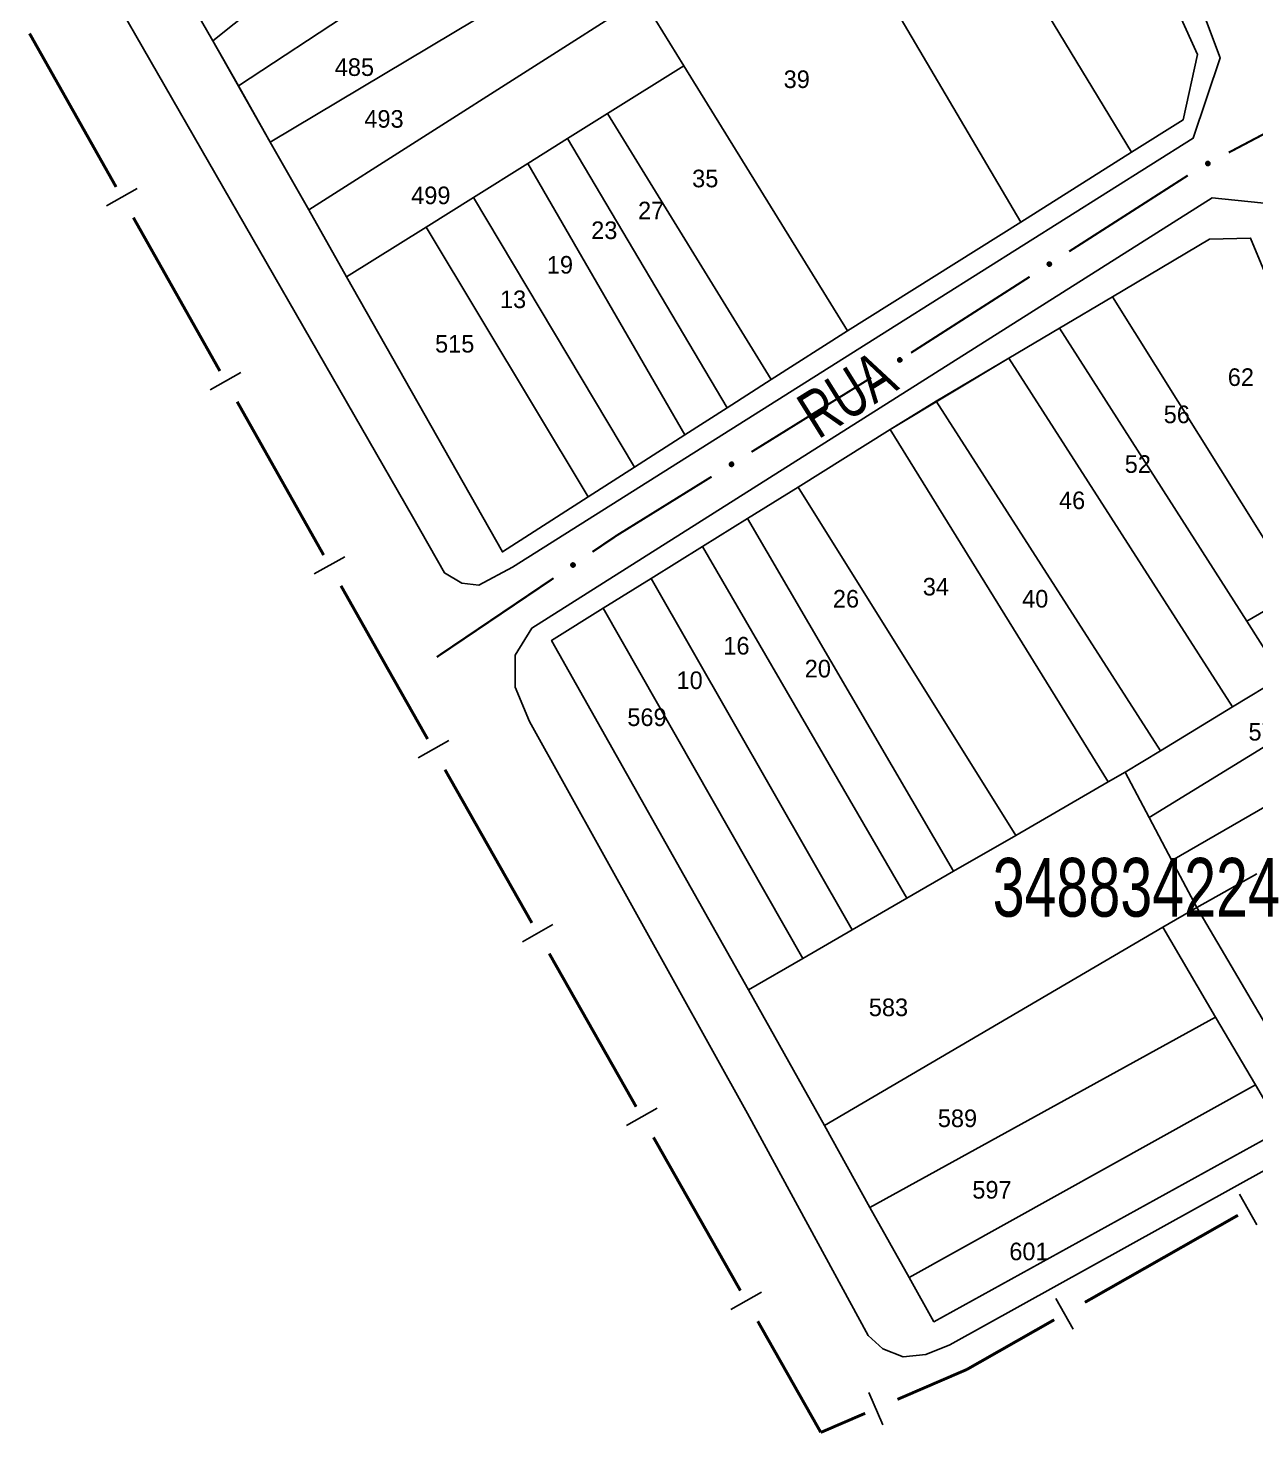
# Model space of a CAD drawing. Extents: x 200123 to 201542, y 4839549 to 4841240.
# Drawn here: x 200657 to 200761.6, y 4839548.8 to 4839668.5 of the extents above; entities that cross this region are included whole.
import ezdxf
from ezdxf.enums import TextEntityAlignment as Align

# ---------------------------------------------------------------- set-up
doc = ezdxf.new("R2010")
doc.units = 0
doc.header["$LTSCALE"] = 1.5
doc.header["$MEASUREMENT"] = 0
for name, color, linetype in [('CD_MALHA_LOTES', 7, 'CONTINUOUS'), ('CD_TXT_QUADRA', 2, 'CONTINUOUS'), ('LM-LIM-SETORES-BAIRROS', 250, 'CONTINUOUS'), ('RU-QUADRA', 210, 'CONTINUOUS'), ('SV-EIXO-RUA-PAV', 20, 'CONTINUOUS'), ('SV-RUA-PAVIM', 7, 'CONTINUOUS'), ('SV-TXT-RUA-PAV', 7, 'CONTINUOUS'), ('Th_NmrPort', 1, 'CONTINUOUS')]:
    doc.layers.add(name, color=color, linetype=linetype)
doc.styles.add('ARIAL', font='ARIAL.SHX')

msp = doc.modelspace()

# ---------------------------------------------------------------- linework, layer by layer
at = {"layer": 'CD_MALHA_LOTES', "linetype": 'Continuous', "flags": 128}
for points in [[(200742.04, 4839698.5), (200756.67, 4839666.25), (200755.43, 4839660.68), (200751.05, 4839657.93)], [(200672.79, 4839667.43), (200666.35, 4839678.59), (200679.77, 4839693.69)], [(200751.05, 4839657.93), (200731.18, 4839690.65)], [(200741.61, 4839651.99), (200722.06, 4839685.14)], [(200690.39, 4839681.48), (200672.79, 4839667.43)], [(200674.97, 4839663.58), (200694.66, 4839676.57)], [(200677.67, 4839658.8), (200699.01, 4839671.57)], [(200680.95, 4839653.02), (200709.32, 4839671.1)], [(200712.9, 4839665.29), (200709.32, 4839671.1)], [(200674.97, 4839663.58), (200672.79, 4839667.43)], [(200706.39, 4839661.22), (200712.9, 4839665.29)], [(200712.9, 4839665.29), (200726.83, 4839642.71)], [(200677.67, 4839658.8), (200674.97, 4839663.58)], [(200702.99, 4839659.1), (200706.39, 4839661.22)], [(200720.35, 4839638.58), (200706.39, 4839661.22)], [(200680.95, 4839653.02), (200677.67, 4839658.8)], [(200699.6, 4839656.97), (200702.99, 4839659.1)], [(200716.58, 4839636.16), (200702.99, 4839659.1)], [(200751.05, 4839657.93), (200741.61, 4839651.99)], [(200694.98, 4839654.09), (200699.6, 4839656.97)], [(200713, 4839633.86), (200699.6, 4839656.97)], [(200690.94, 4839651.56), (200694.98, 4839654.09)], [(200708.7, 4839631.11), (200694.98, 4839654.09)], [(200684.17, 4839647.33), (200680.95, 4839653.02)], [(200684.17, 4839647.33), (200690.94, 4839651.56)], [(200704.74, 4839628.57), (200690.94, 4839651.56)], [(200741.61, 4839651.99), (200726.83, 4839642.71)], [(200749.42, 4839645.63), (200757.67, 4839650.52), (200761.18, 4839650.62), (200769.91, 4839629.61)], [(200697.44, 4839623.89), (200684.17, 4839647.33)], [(200744.91, 4839642.95), (200749.42, 4839645.63)], [(200762.32, 4839625.04), (200749.42, 4839645.63)], [(200726.83, 4839642.71), (200720.35, 4839638.58)], [(200740.58, 4839640.39), (200744.91, 4839642.95)], [(200760.85, 4839617.99), (200744.91, 4839642.95)], [(200734.41, 4839636.73), (200740.58, 4839640.39)], [(200759.65, 4839610.7), (200740.58, 4839640.39)], [(200720.35, 4839638.58), (200716.58, 4839636.16)], [(200730.47, 4839634.31), (200734.41, 4839636.73)], [(200753.5, 4839606.96), (200734.41, 4839636.73)], [(200716.58, 4839636.16), (200713, 4839633.86)], [(200722.63, 4839629.42), (200730.47, 4839634.31)], [(200749.06, 4839604.3), (200730.47, 4839634.31)], [(200713, 4839633.86), (200708.7, 4839631.11)], [(200708.7, 4839631.11), (200704.74, 4839628.57)], [(200704.74, 4839628.57), (200697.44, 4839623.89)], [(200718.33, 4839626.74), (200722.63, 4839629.42)], [(200741.17, 4839599.74), (200722.63, 4839629.42)], [(200714.5, 4839624.36), (200718.33, 4839626.74)], [(200735.88, 4839596.69), (200718.33, 4839626.74)], [(200710.11, 4839621.63), (200714.5, 4839624.36)], [(200731.91, 4839594.39), (200714.5, 4839624.36)], [(200710.11, 4839621.63), (200706.04, 4839619.1)], [(200727.25, 4839591.7), (200710.11, 4839621.63)], [(200760.85, 4839617.99), (200765.17, 4839620.5)], [(200718.4, 4839586.59), (200701.63, 4839616.35), (200706.04, 4839619.1)], [(200706.04, 4839619.1), (200723.03, 4839589.26)], [(200763.86, 4839613.26), (200760.85, 4839617.99)], [(200752.53, 4839601.28), (200775.95, 4839615.64)], [(200759.65, 4839610.7), (200763.86, 4839613.26)], [(200753.5, 4839606.96), (200759.65, 4839610.7)], [(200754.48, 4839597.62), (200777.9, 4839611.12)], [(200750.49, 4839605.12), (200753.5, 4839606.96)], [(200750.49, 4839605.12), (200749.06, 4839604.3)], [(200752.53, 4839601.28), (200750.49, 4839605.12)], [(200749.06, 4839604.3), (200741.17, 4839599.74)], [(200754.48, 4839597.62), (200752.53, 4839601.28)], [(200735.88, 4839596.69), (200741.17, 4839599.74)], [(200756.6, 4839593.62), (200754.48, 4839597.62)], [(200731.91, 4839594.39), (200735.88, 4839596.69)], [(200756.6, 4839593.62), (200761.71, 4839596.48)], [(200727.25, 4839591.7), (200731.91, 4839594.39)], [(200753.7, 4839591.92), (200756.6, 4839593.62)], [(200766.79, 4839576.3), (200756.6, 4839593.62)], [(200723.03, 4839589.26), (200727.25, 4839591.7)], [(200724.87, 4839575.05), (200753.7, 4839591.92)], [(200758.2, 4839584.27), (200753.7, 4839591.92)], [(200718.4, 4839586.59), (200723.03, 4839589.26)], [(200724.87, 4839575.05), (200718.4, 4839586.59)], [(200728.76, 4839568.07), (200758.2, 4839584.27)], [(200761.6, 4839578.49), (200758.2, 4839584.27)], [(200732.09, 4839562.1), (200761.6, 4839578.49)], [(200763.84, 4839574.67), (200761.6, 4839578.49)], [(200728.76, 4839568.07), (200724.87, 4839575.05)], [(200763.84, 4839574.67), (200734.2, 4839558.32), (200732.09, 4839562.1)], [(200732.09, 4839562.1), (200728.76, 4839568.07)]]:
    msp.add_lwpolyline(points, dxfattribs=at)
at = {"layer": 'LM-LIM-SETORES-BAIRROS', "const_width": 0.25}
for points in [[(200657.16575, 4839668.042588), (200664.53425, 4839654.977167)], [(200666.00795, 4839652.364083), (200673.376449, 4839639.298662)], [(200674.850149, 4839636.685578), (200682.218649, 4839623.620158)], [(200683.692349, 4839621.007074), (200687.622215, 4839614.038849)], [(200687.622215, 4839614.038849), (200687.74, 4839613.83)], [(200687.74, 4839613.83), (200691.075367, 4839607.949865)], [(200692.55551, 4839605.340425), (200699.956224, 4839592.293225)], [(200701.436367, 4839589.683785), (200708.837081, 4839576.636585)], [(200710.317224, 4839574.027145), (200717.717938, 4839560.979945)], [(200747.064266, 4839559.977868), (200760.103207, 4839567.393124)], [(200719.198081, 4839558.370505), (200724.131891, 4839549.672371)], [(200737.01, 4839554.26), (200744.456478, 4839558.494817)], [(200731.10154, 4839551.714233), (200736.611817, 4839554.088436)], [(200736.611817, 4839554.088436), (200737.01, 4839554.26)], [(200724.57, 4839548.9), (200728.346401, 4839550.527131)], [(200724.131891, 4839549.672371), (200724.57, 4839548.9)]]:
    msp.add_lwpolyline(points, dxfattribs=at)
at = {"layer": 'LM-LIM-SETORES-BAIRROS'}
for points in [[(200663.718941, 4839653.369289), (200666.332025, 4839654.842989)], [(200672.561141, 4839637.690784), (200675.174225, 4839639.164484)], [(200681.40334, 4839622.01228), (200684.016424, 4839623.48598)], [(200690.264028, 4839606.33998), (200692.873468, 4839607.820123)], [(200699.144885, 4839590.68334), (200701.754325, 4839592.163483)], [(200708.025742, 4839575.0267), (200710.635182, 4839576.506843)], [(200761.713996, 4839566.58358), (200760.230945, 4839569.191368)], [(200716.906599, 4839559.37006), (200719.516039, 4839560.850203)], [(200746.067266, 4839557.685274), (200744.584215, 4839560.293062)], [(200729.858331, 4839549.545262), (200728.67123, 4839552.300401)]]:
    msp.add_lwpolyline(points, dxfattribs=at)
at = {"layer": 'RU-QUADRA', "linetype": 'Continuous', "flags": 128}
for points in [[(200742.04, 4839698.5), (200756.67, 4839666.25), (200755.43, 4839660.68), (200751.05, 4839657.93), (200741.61, 4839651.99), (200726.83, 4839642.71), (200720.35, 4839638.58), (200716.58, 4839636.16), (200713, 4839633.86), (200708.7, 4839631.11), (200704.74, 4839628.57), (200697.44, 4839623.89), (200684.17, 4839647.33), (200680.95, 4839653.02), (200677.67, 4839658.8), (200672.79, 4839667.43), (200666.35, 4839678.59)], [(200763.84, 4839574.67), (200734.2, 4839558.32), (200732.09, 4839562.1), (200728.76, 4839568.07), (200724.87, 4839575.05), (200718.4, 4839586.59), (200701.63, 4839616.35), (200706.04, 4839619.1), (200710.11, 4839621.63), (200714.5, 4839624.36), (200718.33, 4839626.74), (200722.63, 4839629.42), (200730.47, 4839634.31), (200740.58, 4839640.39), (200744.91, 4839642.95), (200749.42, 4839645.63), (200757.67, 4839650.52), (200761.18, 4839650.62), (200769.91, 4839629.61)]]:
    msp.add_lwpolyline(points, dxfattribs=at)
at = {"layer": 'SV-EIXO-RUA-PAV', "const_width": 0.18}
for points in [[(200759.321313, 4839657.905607), (200767.280526, 4839662.106908)], [(200745.728143, 4839649.481704), (200755.832954, 4839655.95417)], [(200732.255063, 4839640.85175), (200742.359873, 4839647.324215)], [(200718.665037, 4839632.407372), (200728.864248, 4839638.730036)], [(200707.2, 4839625.3), (200715.2653, 4839630.299817)], [(200705.119374, 4839623.894831), (200706.776796, 4839625.014185)], [(200706.776796, 4839625.014185), (200707.2, 4839625.3)], [(200691.86, 4839614.94), (200701.80453, 4839621.656124)]]:
    msp.add_lwpolyline(points, dxfattribs=at)
at = {"layer": 'SV-EIXO-RUA-PAV'}
for points in [[(200757.374148, 4839657.002263), (200757.387924, 4839657.049191), (200757.409361, 4839657.086706), (200757.436246, 4839657.112849), (200757.466027, 4839657.129757), (200757.498443, 4839657.143623), (200757.53421, 4839657.150391), (200757.57557, 4839657.149111), (200757.622742, 4839657.135622), (200757.65973, 4839657.111136), (200757.686771, 4839657.08615), (200757.706189, 4839657.056111), (200757.719131, 4839657.024394), (200757.724934, 4839656.98701), (200757.723227, 4839656.945107), (200757.708515, 4839656.898002), (200757.687247, 4839656.861367), (200757.660579, 4839656.836763), (200757.630256, 4839656.817433), (200757.596992, 4839656.803673), (200757.561844, 4839656.797231), (200757.519658, 4839656.799026), (200757.473358, 4839656.814163), (200757.436577, 4839656.834958), (200757.411605, 4839656.861274), (200757.393246, 4839656.891555), (200757.378943, 4839656.923899), (200757.370642, 4839656.959569), (200757.374148, 4839657.002263)], [(200743.863645, 4839648.418158), (200743.873436, 4839648.466076), (200743.891649, 4839648.505258), (200743.916245, 4839648.533565), (200743.944503, 4839648.552912), (200743.975641, 4839648.569449), (200744.010713, 4839648.579195), (200744.052035, 4839648.58139), (200744.100173, 4839648.571906), (200744.139085, 4839648.550611), (200744.168127, 4839648.527981), (200744.189997, 4839648.499677), (200744.205555, 4839648.469159), (200744.214474, 4839648.432393), (200744.21629, 4839648.390495), (200744.205582, 4839648.342322), (200744.187463, 4839648.304032), (200744.162953, 4839648.277276), (200744.134359, 4839648.255469), (200744.102367, 4839648.238968), (200744.067885, 4839648.229599), (200744.025697, 4839648.227847), (200743.978289, 4839648.239046), (200743.939893, 4839648.256681), (200743.912801, 4839648.280809), (200743.891966, 4839648.309443), (200743.875, 4839648.340473), (200743.863735, 4839648.37532), (200743.863645, 4839648.418158)], [(200731.119637, 4839640.255198), (200731.129427, 4839640.303116), (200731.14764, 4839640.342298), (200731.172237, 4839640.370605), (200731.200494, 4839640.389952), (200731.231632, 4839640.406489), (200731.266705, 4839640.416235), (200731.308027, 4839640.41843), (200731.356165, 4839640.408946), (200731.395076, 4839640.387651), (200731.424119, 4839640.365022), (200731.445989, 4839640.336718), (200731.461547, 4839640.306199), (200731.470466, 4839640.269434), (200731.472281, 4839640.227536), (200731.461574, 4839640.179362), (200731.443455, 4839640.141072), (200731.418945, 4839640.114317), (200731.390351, 4839640.09251), (200731.358359, 4839640.076008), (200731.323876, 4839640.066639), (200731.281688, 4839640.064888), (200731.234281, 4839640.076086), (200731.195885, 4839640.093722), (200731.168792, 4839640.117849), (200731.147957, 4839640.146484), (200731.130991, 4839640.177513), (200731.119726, 4839640.212361), (200731.119637, 4839640.255198)], [(200716.785049, 4839631.371452), (200716.795546, 4839631.419221), (200716.814335, 4839631.458129), (200716.839346, 4839631.48607), (200716.867886, 4839631.504998), (200716.899265, 4839631.521074), (200716.934477, 4839631.530302), (200716.975827, 4839631.531886), (200717.02382, 4839631.521693), (200717.062413, 4839631.499826), (200717.091118, 4839631.476771), (200717.112569, 4839631.448147), (200717.127675, 4839631.417403), (200717.13605, 4839631.380509), (200717.137247, 4839631.338589), (200717.12583, 4839631.290579), (200717.107148, 4839631.25256), (200717.082246, 4839631.226169), (200717.053333, 4839631.204787), (200717.021101, 4839631.188759), (200716.986484, 4839631.1799), (200716.944275, 4839631.178771), (200716.897038, 4839631.190668), (200716.858906, 4839631.208868), (200716.832173, 4839631.233393), (200716.811762, 4839631.262331), (200716.795256, 4839631.293608), (200716.784507, 4839631.328618), (200716.785049, 4839631.371452)], [(200703.281273, 4839622.786288), (200703.289896, 4839622.83443), (200703.307151, 4839622.874043), (200703.331052, 4839622.902939), (200703.358832, 4839622.922967), (200703.389559, 4839622.940256), (200703.424384, 4839622.950852), (200703.46564, 4839622.95405), (200703.513994, 4839622.945739), (200703.553412, 4839622.925395), (200703.582996, 4839622.903479), (200703.605547, 4839622.875715), (200703.621842, 4839622.845583), (200703.631652, 4839622.809045), (200703.634485, 4839622.767204), (200703.624952, 4839622.718784), (200703.607768, 4839622.680065), (200703.583916, 4839622.652722), (200703.555861, 4839622.630227), (200703.524279, 4839622.612952), (200703.490034, 4839622.602748), (200703.447901, 4839622.599972), (200703.400236, 4839622.610015), (200703.361423, 4839622.626712), (200703.333752, 4839622.650174), (200703.312227, 4839622.678294), (200703.294512, 4839622.708902), (200703.282403, 4839622.743465), (200703.281273, 4839622.786288)]]:
    msp.add_lwpolyline(points, close=True, dxfattribs=at)
for points in [[(200757.370642, 4839656.959569), (200757.622742, 4839657.135622)], [(200757.373978, 4839656.979718), (200757.596918, 4839657.139058)], [(200757.374148, 4839657.002263), (200757.57557, 4839657.149111)], [(200757.378943, 4839656.923899), (200757.65973, 4839657.111136)], [(200757.379042, 4839656.943817), (200757.636977, 4839657.121629)], [(200757.382691, 4839657.02752), (200757.548546, 4839657.145927)], [(200757.387924, 4839657.049191), (200757.53421, 4839657.150391)], [(200757.388932, 4839656.910464), (200757.668019, 4839657.097898)], [(200757.393246, 4839656.891555), (200757.686771, 4839657.08615)], [(200757.400052, 4839657.070629), (200757.508958, 4839657.142002)], [(200757.404924, 4839656.877246), (200757.696145, 4839657.067999)], [(200757.409361, 4839657.086706), (200757.498443, 4839657.143623)], [(200757.411605, 4839656.861274), (200757.706189, 4839657.056111)], [(200757.427519, 4839656.849056), (200757.710225, 4839657.0384)], [(200757.436577, 4839656.834958), (200757.719131, 4839657.024394)], [(200757.457354, 4839656.824688), (200757.71834, 4839657.002566)], [(200757.473358, 4839656.814163), (200757.724934, 4839656.98701)], [(200757.49919, 4839656.80974), (200757.721627, 4839656.964185)], [(200757.519658, 4839656.799026), (200757.723227, 4839656.945107)], [(200757.544511, 4839656.802803), (200757.709227, 4839656.917523)], [(200757.561844, 4839656.797231), (200757.708515, 4839656.898002)], [(200757.582959, 4839656.80304), (200757.692435, 4839656.876257)], [(200757.596992, 4839656.803673), (200757.687247, 4839656.861367)], [(200743.863645, 4839648.418158), (200744.052035, 4839648.58139)], [(200743.863735, 4839648.37532), (200744.100173, 4839648.571906)], [(200743.865368, 4839648.395678), (200744.074151, 4839648.573163)], [(200743.870039, 4839648.444042), (200744.025374, 4839648.575949)], [(200743.873426, 4839648.360329), (200744.115531, 4839648.559157)], [(200743.873436, 4839648.466076), (200744.010713, 4839648.579195)], [(200743.875, 4839648.340473), (200744.139085, 4839648.550611)], [(200743.883722, 4839648.488456), (200743.986255, 4839648.568716)], [(200743.886081, 4839648.327923), (200744.148455, 4839648.538114)], [(200743.891649, 4839648.505258), (200743.975641, 4839648.569449)], [(200743.891966, 4839648.309443), (200744.168127, 4839648.527981)], [(200743.904803, 4839648.296164), (200744.178991, 4839648.510681)], [(200743.912801, 4839648.280809), (200744.189997, 4839648.499677)], [(200743.929684, 4839648.269969), (200744.195506, 4839648.482368)], [(200743.939893, 4839648.256681), (200744.205555, 4839648.469159)], [(200743.961459, 4839648.248191), (200744.206598, 4839648.447342)], [(200743.978289, 4839648.239046), (200744.214474, 4839648.432393)], [(200744.004401, 4839648.236806), (200744.213094, 4839648.409371)], [(200744.025697, 4839648.227847), (200744.21629, 4839648.390495)], [(200744.050144, 4839648.233697), (200744.204654, 4839648.361833)], [(200744.067885, 4839648.229599), (200744.205582, 4839648.342322)], [(200744.088438, 4839648.237159), (200744.191384, 4839648.319304)], [(200744.102367, 4839648.238968), (200744.187463, 4839648.304032)], [(200731.119637, 4839640.255198), (200731.308027, 4839640.41843)], [(200731.119726, 4839640.212361), (200731.356165, 4839640.408946)], [(200731.12136, 4839640.232719), (200731.330143, 4839640.410203)], [(200731.12603, 4839640.281083), (200731.281366, 4839640.412989)], [(200731.129418, 4839640.197369), (200731.371523, 4839640.396197)], [(200731.129427, 4839640.303116), (200731.266705, 4839640.416235)], [(200731.130991, 4839640.177513), (200731.395076, 4839640.387651)], [(200731.139713, 4839640.325497), (200731.242246, 4839640.405757)], [(200731.142072, 4839640.164964), (200731.404447, 4839640.375155)], [(200731.14764, 4839640.342298), (200731.231632, 4839640.406489)], [(200731.147957, 4839640.146484), (200731.424119, 4839640.365022)], [(200731.160795, 4839640.133204), (200731.434983, 4839640.347721)], [(200731.168792, 4839640.117849), (200731.445989, 4839640.336718)], [(200731.185676, 4839640.10701), (200731.451497, 4839640.319409)], [(200731.195885, 4839640.093722), (200731.461547, 4839640.306199)], [(200731.217451, 4839640.085231), (200731.46259, 4839640.284382)], [(200731.234281, 4839640.076086), (200731.470466, 4839640.269434)], [(200731.260393, 4839640.073846), (200731.469086, 4839640.246412)], [(200731.281688, 4839640.064888), (200731.472281, 4839640.227536)], [(200731.306136, 4839640.070737), (200731.460645, 4839640.198874)], [(200731.323876, 4839640.066639), (200731.461574, 4839640.179362)], [(200731.344429, 4839640.0742), (200731.447375, 4839640.156345)], [(200731.358359, 4839640.076008), (200731.443455, 4839640.141072)], [(200716.784507, 4839631.328618), (200717.02382, 4839631.521693)], [(200716.785049, 4839631.371452), (200716.975827, 4839631.531886)], [(200716.78644, 4839631.348949), (200716.99782, 4839631.523334)], [(200716.791824, 4839631.397239), (200716.949089, 4839631.526839)], [(200716.793976, 4839631.313485), (200717.038988, 4839631.508719)], [(200716.795256, 4839631.293608), (200717.062413, 4839631.499826)], [(200716.795546, 4839631.419221), (200716.934477, 4839631.530302)], [(200716.806151, 4839631.280896), (200717.071598, 4839631.487193)], [(200716.806161, 4839631.441447), (200716.909867, 4839631.520185)], [(200716.811762, 4839631.262331), (200717.091118, 4839631.476771)], [(200716.814335, 4839631.458129), (200716.899265, 4839631.521074)], [(200716.824403, 4839631.248864), (200717.101726, 4839631.459312)], [(200716.832173, 4839631.233393), (200717.112569, 4839631.448147)], [(200716.848895, 4839631.222305), (200717.117821, 4839631.430759)], [(200716.858906, 4839631.208868), (200717.127675, 4839631.417403)], [(200716.880345, 4839631.20006), (200717.128395, 4839631.395572)], [(200716.897038, 4839631.190668), (200717.13605, 4839631.380509)], [(200716.923114, 4839631.188043), (200717.134331, 4839631.35751)], [(200716.944275, 4839631.178771), (200717.137247, 4839631.338589)], [(200716.968806, 4839631.184259), (200717.125189, 4839631.310102)], [(200716.986484, 4839631.1799), (200717.12583, 4839631.290579)], [(200717.007147, 4839631.187156), (200717.111294, 4839631.267773)], [(200717.021101, 4839631.188759), (200717.107148, 4839631.25256)], [(200703.281273, 4839622.786288), (200703.46564, 4839622.95405)], [(200703.282403, 4839622.743465), (200703.513994, 4839622.945739)], [(200703.283541, 4839622.763857), (200703.48795, 4839622.946363)], [(200703.287035, 4839622.81232), (200703.439119, 4839622.947963)], [(200703.289896, 4839622.83443), (200703.424384, 4839622.950852)], [(200703.292456, 4839622.728714), (200703.529658, 4839622.933367)], [(200703.294512, 4839622.708902), (200703.553412, 4839622.925395)], [(200703.299635, 4839622.857054), (200703.400187, 4839622.939782)], [(200703.305895, 4839622.696625), (200703.563083, 4839622.913131)], [(200703.307151, 4839622.874043), (200703.389559, 4839622.940256)], [(200703.312227, 4839622.678294), (200703.582996, 4839622.903479)], [(200703.325384, 4839622.66533), (200703.594277, 4839622.886447)], [(200703.333752, 4839622.650174), (200703.605547, 4839622.875715)], [(200703.350894, 4839622.639748), (200703.611475, 4839622.858544)], [(200703.361423, 4839622.626712), (200703.621842, 4839622.845583)], [(200703.383188, 4839622.618748), (200703.623415, 4839622.823798)], [(200703.400236, 4839622.610015), (200703.631652, 4839622.809045)], [(200703.426394, 4839622.60841), (200703.630832, 4839622.785997)], [(200703.447901, 4839622.599972), (200703.634485, 4839622.767204)], [(200703.4722, 4839622.606414), (200703.623549, 4839622.738267)], [(200703.490034, 4839622.602748), (200703.624952, 4839622.718784)], [(200703.510398, 4839622.610806), (200703.611317, 4839622.695428)], [(200703.524279, 4839622.612952), (200703.607768, 4839622.680065)]]:
    msp.add_lwpolyline(points, dxfattribs=at)
at = {"layer": 'SV-RUA-PAVIM', "linetype": 'Continuous'}
for points in [[(200689.8, 4839626.9, 8.23), (200692.5, 4839622.1, 8.23), (200694, 4839621.22, 8.23), (200695.45, 4839621.07, 8.23), (200698.31, 4839622.59, 8.23), (200731.05, 4839643.23, 6.34), (200756.29, 4839659.12, 4.78), (200758.58, 4839665.96, 4.78), (200741.33, 4839711.92, 4.16), (200737.65, 4839717.11, 4.16), (200721.1, 4839741.59, 4.16), (200720.09, 4839742.06, 4.16), (200718.55, 4839741.51, 4.16), (200663.65, 4839676.5, 8.31), (200663.03, 4839675.29, 8.32), (200663.04, 4839674, 8.32), (200663.72, 4839672.26, 8.32)], [(200718.32, 4839576.06, 8.11), (200728.6, 4839557.15, 8.16), (200729.84, 4839556.03, 8.16), (200731.59, 4839555.35, 8.13), (200733.53, 4839555.54, 8.13), (200735.56, 4839556.36, 8.13), (200789.74, 4839586.39, 4.75), (200791.51, 4839589.33, 4.76), (200791.39, 4839591.01, 4.76), (200768.73, 4839646.81, 4.61), (200766.19, 4839653.21, 4.62), (200757.91, 4839654.04, 5.78), (200699.96, 4839617.41, 7.64), (200698.53, 4839615.1, 7.64), (200698.53, 4839612.36, 7.8), (200699.74, 4839609.44, 8.26)]]:
    msp.add_polyline3d(points, close=True, dxfattribs=at)

# ---------------------------------------------------------------- texts
at = {"layer": 'CD_TXT_QUADRA', "style": 'ARIAL', "width": 0.7}
msp.add_text('348834224', height=5, dxfattribs=at).set_placement((200739.21, 4839592.83))
at = {"layer": 'SV-TXT-RUA-PAV', "style": 'ARIAL', "width": 0.7}
msp.add_text('RUA', height=4, rotation=32, dxfattribs=at).set_placement((200724.34, 4839633.44))
at = {"layer": 'Th_NmrPort', "color": 1}
for s, p in [('485', (200683.16408, 4839665.179836)), ('39', (200721.403551, 4839664.151856)), ('493', (200685.68408, 4839660.769836)), ('35', (200713.609836, 4839655.69592)), ('499', (200689.67408, 4839654.259836)), ('27', (200708.999836, 4839652.96592)), ('23', (200705.009836, 4839651.28592)), ('19', (200701.229836, 4839648.34592)), ('13', (200697.239836, 4839645.40592)), ('515', (200691.708552, 4839641.622285)), ('62', (200759.239836, 4839638.77592)), ('56', (200753.779836, 4839635.60592)), ('52', (200750.459836, 4839631.37592)), ('46', (200744.859836, 4839628.28592)), ('34', (200733.258552, 4839620.932285)), ('26', (200725.598552, 4839619.902285)), ('40', (200741.718552, 4839619.902285)), ('16', (200716.268552, 4839615.902285)), ('20', (200723.198552, 4839613.952285)), ('10', (200712.278552, 4839612.962285)), ('569', (200708.088552, 4839609.812285)), ('572', (200761.001832, 4839608.574983)), ('583', (200728.658144, 4839585.103551)), ('589', (200734.538144, 4839575.653551)), ('597', (200737.478144, 4839569.563551)), ('601', (200740.628144, 4839564.313551))]:
    msp.add_text(s, height=1.5, dxfattribs=at).set_placement(p, align=Align.MIDDLE_LEFT)

doc.saveas('drawing.dxf')
